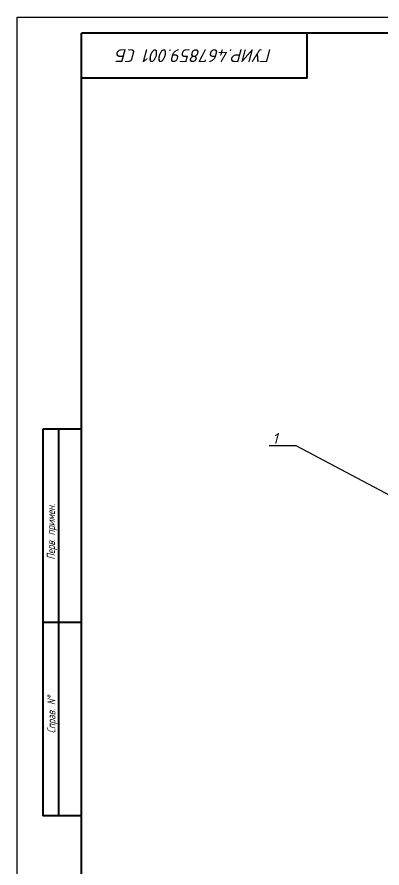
# Model space of a CAD drawing. Header units: millimetres. Extents: x -60 to 537, y -62 to 358.
# Drawn here: x -60.4 to 52.8, y 93.6 to 357.8 of the extents above; entities that cross this region are included whole.
import ezdxf
from ezdxf import colors
from ezdxf.entities.mleader import LeaderData, LeaderLine
from ezdxf.math import Vec2, Vec3

# ---------------------------------------------------------------- set-up
doc = ezdxf.new("R2010")
doc.units = ezdxf.units.MM
doc.layers.add('KONTUR', color=7, linetype='Continuous')
doc.layers.add('Основная', color=7, linetype='Continuous', lineweight=40)
doc.layers.add('текст', color=7, linetype='Continuous', lineweight=30)
doc.styles.add('стиль рамки', font='romans.shx', dxfattribs={"width": 0.75, "oblique": 15, "height": 3.5})
doc.styles.add('стиль1', font='isocpeui.ttf')

msp = doc.modelspace()

# ---------------------------------------------------------------- linework, layer by layer
at = {"layer": 'KONTUR'}
for p, q in [((-60.396, -62.192), (-60.396, 357.808)), ((-60.396, 357.808), (536.604, 357.808))]:
    msp.add_line(p, q, dxfattribs=at)
at = {"layer": 'Основная'}
for p, q in [((-40.396, -17.192), (-40.396, 352.808)), ((531.604, 352.808), (-40.396, 352.808)), ((29.604, 338.808), (29.604, 352.808)), ((29.604, 338.808), (-40.396, 338.808)), ((-52.396, 229.808), (-52.396, 109.808)), ((-40.396, 229.808), (-52.396, 229.808)), ((-47.396, 109.808), (-47.396, 229.808)), ((-40.396, 169.808), (-52.396, 169.808)), ((-40.396, 109.808), (-52.396, 109.808))]:
    msp.add_line(p, q, dxfattribs=at)

# ---------------------------------------------------------------- texts
at = {"layer": 'текст', "style": 'стиль рамки', "oblique": 15, "width": 0.75}
for s, p in [('Перв. примен.', (-48.643, 189.32)), ('Справ. N%%d', (-48.488, 135.435))]:
    msp.add_text(s, height=2.5, rotation=90, dxfattribs=at).set_placement(p)
at = {"layer": 'текст', "insert": (-5.396, 345.808), "char_height": 4, "width": 70, "attachment_point": 5, "rotation": 180, "style": 'стиль1'}
msp.add_mtext('\\pxqc;ГУИР.467859.001 СБ', dxfattribs=at)

# ---------------------------------------------------------------- leaders
ml = msp.add_multileader_mtext('Standard')
ml.set_content('1', color=256, style='стиль1')
ml.set_leader_properties()
ml.build(insert=Vec2(0, 0))
ml.multileader.update_dxf_attribs({"text_right_attachment_type": 6, "arrow_head_size": 3.36})
ctx = ml.context
ctx.base_point, ctx.char_height, ctx.arrow_head_size, ctx.landing_gap_size, ctx.plane_origin = Vec3(17.458, 226.977), 3.36, 3.36, 1.68, Vec3(63.549, 204.768)
ctx.right_attachment, ctx.text_align_type = 6, 2
notes = []
notes.append((ctx, [(0, (1, 1, 0), (26.156, 224.625), (-1, 0), 4.118, [(0, [(63.549, 204.768)], 0, [])])]))
ctx.mtext.insert, ctx.mtext.alignment, ctx.mtext.flow_direction = Vec3(20.457, 228.657), 3, 5
for ctx, leaders in notes:
    for number, flags, end, landing, length, lines in leaders:
        leader = LeaderData()
        leader.index, (leader.has_last_leader_line, leader.has_dogleg_vector, leader.attachment_direction) = number, flags
        leader.last_leader_point, leader.dogleg_vector, leader.dogleg_length = Vec3(end), Vec3(landing), length
        for number, points, colour, breaks in lines:
            line = LeaderLine()
            line.index, line.vertices, line.color, line.breaks = number, Vec3.list(points), colors.encode_raw_color(colour), breaks
            leader.lines.append(line)
        ctx.leaders.append(leader)

doc.saveas('drawing.dxf')
